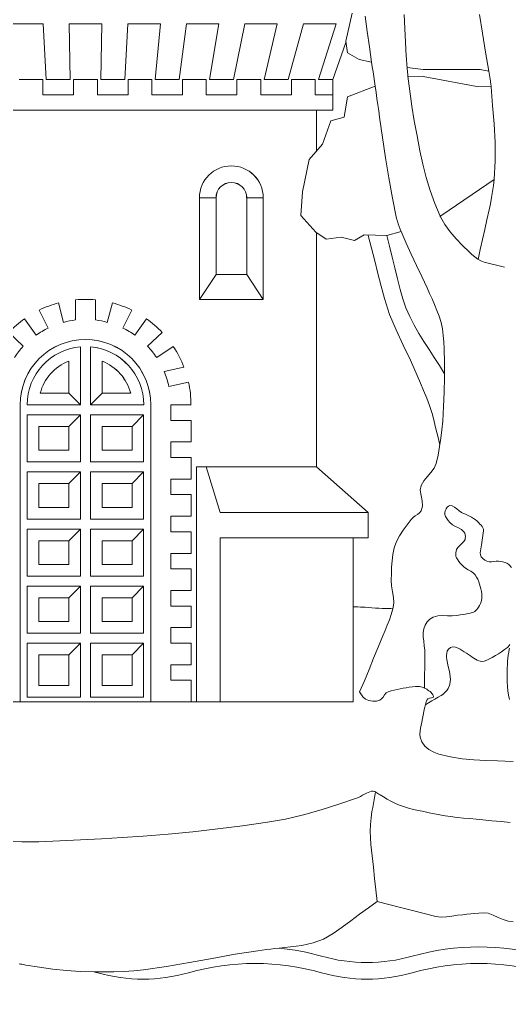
# Model space of a CAD drawing. Header units: metres. Extents: x 523256 to 524015, y 4669220 to 4669814.
# Drawn here: x 523842.15 to 523849.22, y 4669237.04 to 4669251.19 of the extents above; entities that cross this region are included whole.
import ezdxf

# ---------------------------------------------------------------- set-up
doc = ezdxf.new("R2010")
doc.units = ezdxf.units.M
doc.header["$MEASUREMENT"] = 0
doc.layers.add('992006 Lineas cajetin', color=7, linetype='Continuous', lineweight=0)

msp = doc.modelspace()

# ---------------------------------------------------------------- linework, layer by layer
at = {"layer": '992006 Lineas cajetin'}
for p, q in [((523846.85947, 4669250.86377), (523846.67147, 4669250.32777)), ((523846.67147, 4669249.88777), (523846.67147, 4669250.10777)), ((523839.53547, 4669249.88777), (523843.10347, 4669249.88777)), ((523846.67147, 4669249.88777), (523843.10347, 4669249.88777)), ((523846.43747, 4669249.29777), (523846.43747, 4669249.88777)), ((523844.98747, 4669248.62377), (523844.74747, 4669248.62377)), ((523844.74747, 4669248.62377), (523844.74747, 4669247.15977)), ((523844.98747, 4669248.62377), (523844.98747, 4669247.51977)), ((523845.43147, 4669247.51977), (523845.43147, 4669248.62377)), ((523845.66947, 4669247.15977), (523845.66947, 4669248.62377)), ((523846.43747, 4669244.74377), (523846.43747, 4669248.12377)), ((523844.98747, 4669247.51977), (523844.74747, 4669247.15977)), ((523845.43147, 4669247.51977), (523844.98747, 4669247.51977)), ((523845.43147, 4669247.51977), (523845.66947, 4669247.15977)), ((523845.66947, 4669247.15977), (523844.74747, 4669247.15977)), ((523843.17547, 4669245.63977), (523843.17547, 4669246.47577)), ((523843.34347, 4669245.80577), (523843.34347, 4669246.26777)), ((523843.34347, 4669245.80577), (523843.75547, 4669245.80577)), ((523842.16147, 4669241.35577), (523842.16147, 4669245.63977)), ((523843.17547, 4669245.63977), (523843.94347, 4669245.63977)), ((523844.04747, 4669241.35577), (523844.04747, 4669245.63977)), ((523843.17547, 4669244.81577), (523843.17547, 4669245.49577)), ((523843.17547, 4669245.49577), (523843.94347, 4669245.49577)), ((523843.94347, 4669244.81577), (523843.94347, 4669245.49577)), ((523843.34347, 4669244.98377), (523843.34347, 4669245.32777)), ((523843.34347, 4669245.32777), (523843.77947, 4669245.32777)), ((523843.77947, 4669244.98377), (523843.77947, 4669245.32777)), ((523844.62747, 4669245.10377), (523844.33747, 4669245.10377)), ((523843.34347, 4669244.98377), (523843.77947, 4669244.98377)), ((523843.17547, 4669244.81577), (523843.94347, 4669244.81577)), ((523842.26347, 4669243.99177), (523842.26347, 4669244.67177)), ((523843.03147, 4669244.67177), (523842.26347, 4669244.67177)), ((523843.03147, 4669243.99177), (523843.03147, 4669244.67177)), ((523843.17547, 4669243.99177), (523843.17547, 4669244.67177)), ((523843.17547, 4669244.67177), (523843.94347, 4669244.67177)), ((523843.94347, 4669243.99177), (523843.94347, 4669244.67177)), ((523846.43747, 4669244.74377), (523844.84747, 4669244.74377)), ((523846.43747, 4669244.74377), (523847.18347, 4669244.08577)), ((523844.62747, 4669244.56777), (523844.33747, 4669244.56777)), ((523844.62747, 4669244.56777), (523844.33747, 4669244.56777)), ((523842.43147, 4669244.15977), (523842.43147, 4669244.50577)), ((523842.86347, 4669244.50577), (523842.43147, 4669244.50577)), ((523842.86347, 4669244.15977), (523842.86347, 4669244.50577)), ((523843.34347, 4669244.15977), (523843.34347, 4669244.50577)), ((523843.34347, 4669244.50577), (523843.77947, 4669244.50577)), ((523843.77947, 4669244.15977), (523843.77947, 4669244.50577)), ((523844.62747, 4669244.34377), (523844.33747, 4669244.34377)), ((523842.86347, 4669244.15977), (523842.43147, 4669244.15977)), ((523843.34347, 4669244.15977), (523843.77947, 4669244.15977)), ((523843.03147, 4669243.99177), (523842.26347, 4669243.99177)), ((523843.17547, 4669243.99177), (523843.94347, 4669243.99177)), ((523844.62747, 4669244.03177), (523844.33747, 4669244.03177)), ((523844.62747, 4669244.03177), (523844.33747, 4669244.03177)), ((523842.26347, 4669243.16777), (523842.26347, 4669243.84777)), ((523843.03147, 4669243.84777), (523842.26347, 4669243.84777)), ((523843.03147, 4669243.16977), (523843.03147, 4669243.84777)), ((523843.17547, 4669243.16977), (523843.17547, 4669243.84777)), ((523843.17547, 4669243.84777), (523843.94347, 4669243.84777)), ((523843.94347, 4669243.16777), (523843.94347, 4669243.84777)), ((523842.86347, 4669243.67977), (523842.43147, 4669243.67977)), ((523842.43147, 4669243.33577), (523842.43147, 4669243.67977)), ((523842.86347, 4669243.33577), (523842.86347, 4669243.67977)), ((523843.34347, 4669243.33577), (523843.34347, 4669243.67977)), ((523843.34347, 4669243.67977), (523843.77947, 4669243.67977)), ((523843.77947, 4669243.33577), (523843.77947, 4669243.67977)), ((523844.62747, 4669243.80777), (523844.33747, 4669243.80777)), ((523844.62747, 4669243.80777), (523844.33747, 4669243.80777)), ((523846.96547, 4669241.35577), (523846.96547, 4669243.71977)), ((523844.62747, 4669243.49777), (523844.33747, 4669243.49777)), ((523844.62747, 4669243.49777), (523844.33747, 4669243.49777)), ((523842.86347, 4669243.33577), (523842.43147, 4669243.33577)), ((523843.34347, 4669243.33577), (523843.77947, 4669243.33577)), ((523844.62747, 4669243.27377), (523844.33747, 4669243.27377)), ((523844.62747, 4669243.27377), (523844.33747, 4669243.27377)), ((523844.62747, 4669243.27377), (523844.33747, 4669243.27377)), ((523843.03147, 4669243.16777), (523842.26347, 4669243.16777)), ((523843.17547, 4669243.16777), (523843.94347, 4669243.16777)), ((523842.26347, 4669242.34577), (523842.26347, 4669243.02577)), ((523843.03147, 4669243.02577), (523842.26347, 4669243.02577)), ((523843.03147, 4669242.34577), (523843.03147, 4669243.02577)), ((523843.17547, 4669242.34577), (523843.17547, 4669243.02577)), ((523843.17547, 4669243.02577), (523843.94347, 4669243.02577)), ((523843.94347, 4669242.34577), (523843.94347, 4669243.02577)), ((523842.43147, 4669242.51377), (523842.43147, 4669242.85777)), ((523842.86347, 4669242.85777), (523842.43147, 4669242.85777)), ((523842.86347, 4669242.51377), (523842.86347, 4669242.85777)), ((523843.34347, 4669242.51377), (523843.34347, 4669242.85777)), ((523843.34347, 4669242.85777), (523843.77947, 4669242.85777)), ((523843.77947, 4669242.51377), (523843.77947, 4669242.85777)), ((523844.62747, 4669242.96377), (523844.33747, 4669242.96377)), ((523844.62747, 4669242.96377), (523844.33747, 4669242.96377)), ((523844.62747, 4669242.73777), (523844.33747, 4669242.73777)), ((523844.62747, 4669242.73777), (523844.33747, 4669242.73777)), ((523844.62747, 4669242.73777), (523844.33747, 4669242.73777)), ((523844.62747, 4669242.73777), (523844.33747, 4669242.73777)), ((523842.86347, 4669242.51377), (523842.43147, 4669242.51377)), ((523843.34347, 4669242.51377), (523843.77947, 4669242.51377)), ((523844.62747, 4669242.42777), (523844.33747, 4669242.42777)), ((523844.62747, 4669242.42777), (523844.33747, 4669242.42777)), ((523843.03147, 4669242.34577), (523842.26347, 4669242.34577)), ((523843.17547, 4669242.34577), (523843.94347, 4669242.34577)), ((523843.17547, 4669241.42577), (523843.17547, 4669242.20377)), ((523843.17547, 4669242.20377), (523843.94347, 4669242.20377)), ((523843.94347, 4669241.42577), (523843.94347, 4669242.20377)), ((523844.62747, 4669242.20377), (523844.33747, 4669242.20377)), ((523844.62747, 4669242.20377), (523844.33747, 4669242.20377)), ((523844.62747, 4669242.20377), (523844.33747, 4669242.20377)), ((523844.62747, 4669242.20377), (523844.33747, 4669242.20377)), ((523844.62747, 4669242.20377), (523844.33747, 4669242.20377)), ((523843.34347, 4669241.59177), (523843.34347, 4669242.03577)), ((523843.34347, 4669242.03577), (523843.77947, 4669242.03577)), ((523843.77947, 4669241.59177), (523843.77947, 4669242.03577)), ((523844.62747, 4669241.89177), (523844.33747, 4669241.89177)), ((523844.62747, 4669241.89177), (523844.33747, 4669241.89177)), ((523843.77947, 4669241.59177), (523843.34347, 4669241.59177)), ((523843.94347, 4669241.42577), (523843.17547, 4669241.42577)), ((523842.16147, 4669241.35577), (523843.10347, 4669241.35577)), ((523844.04747, 4669241.35577), (523843.10347, 4669241.35577)), ((523844.70747, 4669241.35577), (523844.62747, 4669241.35577)), ((523846.96547, 4669241.35577), (523845.04747, 4669241.35577))]:
    msp.add_line(p, q, dxfattribs=at)
at = {"layer": '992006 Lineas cajetin', "extrusion": (0, 0, -1)}
for points in [[(-523847.13803, 4669251.24459), (-523847.16894, 4669251.02295), (-523847.19999, 4669250.80133), (-523847.23147, 4669250.57977), (-523847.05347, 4669250.61577), (-523846.88347, 4669250.71177), (-523846.85947, 4669250.88377), (-523846.97547, 4669251.39377)], [(-523848.78701, 4669251.26896), (-523848.83188, 4669250.99657), (-523848.87672, 4669250.72418), (-523848.92147, 4669250.45177), (-523848.79947, 4669250.47577), (-523847.97547, 4669250.47177), (-523847.74347, 4669250.50377), (-523847.74084, 4669250.53615), (-523847.73819, 4669250.56854), (-523847.73567, 4669250.60093), (-523847.73339, 4669250.63334), (-523847.73147, 4669250.66577), (-523847.72105, 4669250.86577), (-523847.71066, 4669251.06577), (-523847.70027, 4669251.26577)], [(-523847.23147, 4669250.57977), (-523847.24194, 4669250.51058), (-523847.25248, 4669250.4414), (-523847.26299, 4669250.37221), (-523847.27336, 4669250.30301), (-523847.28347, 4669250.23377)], [(-523847.65947, 4669248.13577), (-523847.72822, 4669247.97177), (-523847.80221, 4669247.81005), (-523847.87903, 4669247.64953), (-523847.95626, 4669247.48913), (-523848.03147, 4669247.32777), (-523848.06809, 4669247.2464), (-523848.10399, 4669247.16504), (-523848.13898, 4669247.08316), (-523848.17287, 4669247.00025), (-523848.20547, 4669246.91577), (-523848.23396, 4669246.82507), (-523848.25368, 4669246.73283), (-523848.26656, 4669246.63953), (-523848.27452, 4669246.54568), (-523848.27947, 4669246.45177), (-523848.28506, 4669246.24238), (-523848.28439, 4669246.03276), (-523848.27873, 4669245.82303), (-523848.26933, 4669245.61332), (-523848.25747, 4669245.40377), (-523848.24747, 4669245.28073), (-523848.23266, 4669245.15823), (-523848.21345, 4669245.03624), (-523848.19025, 4669244.91476), (-523848.16347, 4669244.79377), (-523848.13398, 4669244.72365), (-523848.08749, 4669244.66091), (-523848.03395, 4669244.60163), (-523847.9833, 4669244.54189), (-523847.94547, 4669244.47777), (-523847.9345, 4669244.40829), (-523847.94471, 4669244.33205), (-523847.9604, 4669244.25395), (-523847.96588, 4669244.17889), (-523847.94547, 4669244.11177), (-523847.92158, 4669244.08343), (-523847.89197, 4669244.05984), (-523847.8601, 4669244.038), (-523847.82945, 4669244.01497), (-523847.80347, 4669243.98777), (-523847.74545, 4669243.91093), (-523847.68815, 4669243.83305), (-523847.63547, 4669243.75239), (-523847.59128, 4669243.66721), (-523847.55947, 4669243.57577), (-523847.54001, 4669243.48311), (-523847.52773, 4669243.39038), (-523847.52078, 4669243.29758), (-523847.51731, 4669243.20471), (-523847.51547, 4669243.11177), (-523847.52064, 4669243.02848), (-523847.53368, 4669242.94502), (-523847.54654, 4669242.8616), (-523847.55116, 4669242.77844), (-523847.53947, 4669242.69577), (-523847.51526, 4669242.6153), (-523847.48792, 4669242.537), (-523847.45828, 4669242.46014), (-523847.42719, 4669242.38397), (-523847.39547, 4669242.30777), (-523847.32847, 4669242.14605), (-523847.26155, 4669241.98433), (-523847.19453, 4669241.82267), (-523847.12724, 4669241.66113), (-523847.05947, 4669241.49977)], [(-523849.22532, 4669242.18219), (-523849.21474, 4669242.16723), (-523849.20314, 4669242.15144), (-523849.19147, 4669242.13977), (-523849.1487, 4669242.10958), (-523849.10608, 4669242.07969), (-523849.06285, 4669242.0505), (-523849.01824, 4669242.02239), (-523848.97147, 4669241.99577), (-523848.93397, 4669241.97599), (-523848.89473, 4669241.95776), (-523848.85504, 4669241.94463), (-523848.81619, 4669241.94012), (-523848.77947, 4669241.94777), (-523848.75461, 4669241.95944), (-523848.73003, 4669241.97286), (-523848.70569, 4669241.98744), (-523848.68152, 4669242.00261), (-523848.65747, 4669242.01777), (-523848.62779, 4669242.03697), (-523848.59861, 4669242.05685), (-523848.56966, 4669242.07694), (-523848.5407, 4669242.09674), (-523848.51147, 4669242.11577), (-523848.47909, 4669242.13271), (-523848.442, 4669242.1449), (-523848.40391, 4669242.14861), (-523848.3685, 4669242.14014), (-523848.33947, 4669242.11577), (-523848.32307, 4669242.08639), (-523848.31507, 4669242.05675), (-523848.31308, 4669242.027), (-523848.31468, 4669241.99729), (-523848.31747, 4669241.96777), (-523848.32523, 4669241.91657), (-523848.3373, 4669241.86537), (-523848.3505, 4669241.81417), (-523848.36163, 4669241.76297), (-523848.36747, 4669241.71177), (-523848.36807, 4669241.67897), (-523848.36634, 4669241.64617), (-523848.36111, 4669241.61337), (-523848.35121, 4669241.58057), (-523848.33547, 4669241.54777), (-523848.31871, 4669241.52229), (-523848.30033, 4669241.50039), (-523848.28034, 4669241.48143), (-523848.25872, 4669241.46477), (-523848.23547, 4669241.44977), (-523848.19028, 4669241.42289), (-523848.14503, 4669241.39617), (-523848.09977, 4669241.36948), (-523848.05457, 4669241.34272), (-523848.00947, 4669241.31577), (-523848.01295, 4669241.32901), (-523848.01651, 4669241.34223), (-523848.02013, 4669241.35544), (-523848.0238, 4669241.36862), (-523848.02747, 4669241.38177), (-523848.0419, 4669241.39806), (-523848.06756, 4669241.40729), (-523848.09582, 4669241.41338), (-523848.11801, 4669241.42024), (-523848.12547, 4669241.43177), (-523848.1212, 4669241.44531), (-523848.1133, 4669241.46077), (-523848.10254, 4669241.47666), (-523848.08968, 4669241.49149), (-523848.07547, 4669241.50377), (-523848.05939, 4669241.51529), (-523848.04336, 4669241.52644), (-523848.02718, 4669241.53703), (-523848.01063, 4669241.54687), (-523847.99347, 4669241.55577), (-523847.99533, 4669241.65256), (-523847.99698, 4669241.74936), (-523847.9985, 4669241.84616), (-523847.99998, 4669241.94297), (-523848.00147, 4669242.03977), (-523847.99908, 4669242.10311), (-523847.99204, 4669242.16634), (-523847.98359, 4669242.2295), (-523847.97699, 4669242.29263), (-523847.97547, 4669242.35577), (-523847.98346, 4669242.40885), (-523848.00317, 4669242.46072), (-523848.03348, 4669242.50803), (-523848.07329, 4669242.54749), (-523848.12147, 4669242.57577), (-523848.18946, 4669242.59474), (-523848.25804, 4669242.60007), (-523848.32682, 4669242.59853), (-523848.39543, 4669242.59684), (-523848.46347, 4669242.60177), (-523848.5118, 4669242.60873), (-523848.56004, 4669242.61567), (-523848.60811, 4669242.62413), (-523848.65595, 4669242.63564), (-523848.70347, 4669242.65177), (-523848.72164, 4669242.66133), (-523848.73725, 4669242.67389), (-523848.75099, 4669242.68887), (-523848.7635, 4669242.70569), (-523848.77547, 4669242.72377), (-523848.79011, 4669242.74799), (-523848.80262, 4669242.77237), (-523848.81262, 4669242.79704), (-523848.8197, 4669242.82213), (-523848.82347, 4669242.84777), (-523848.82417, 4669242.88152), (-523848.82151, 4669242.91559), (-523848.8161, 4669242.9498), (-523848.80856, 4669242.98392), (-523848.79947, 4669243.01777), (-523848.78888, 4669243.05378), (-523848.77725, 4669243.08902), (-523848.76352, 4669243.12325), (-523848.74661, 4669243.15624), (-523848.72547, 4669243.18777), (-523848.69575, 4669243.21762), (-523848.66129, 4669243.24076), (-523848.6247, 4669243.26098), (-523848.58856, 4669243.28205), (-523848.55547, 4669243.30777), (-523848.53276, 4669243.33042), (-523848.51139, 4669243.35399), (-523848.49157, 4669243.37863), (-523848.47353, 4669243.4045), (-523848.45747, 4669243.43177), (-523848.4491, 4669243.45446), (-523848.44601, 4669243.47912), (-523848.44711, 4669243.50443), (-523848.4513, 4669243.52909), (-523848.45747, 4669243.55177), (-523848.47544, 4669243.58338), (-523848.50332, 4669243.61201), (-523848.53441, 4669243.63944), (-523848.56202, 4669243.66743), (-523848.57947, 4669243.69777), (-523848.58386, 4669243.71867), (-523848.58475, 4669243.74206), (-523848.58185, 4669243.76619), (-523848.57486, 4669243.78934), (-523848.56347, 4669243.80977), (-523848.52874, 4669243.84239), (-523848.48635, 4669243.86523), (-523848.44093, 4669243.88497), (-523848.3971, 4669243.90827), (-523848.35947, 4669243.94177), (-523848.337, 4669243.96988), (-523848.31569, 4669243.99912), (-523848.29841, 4669244.0289), (-523848.28805, 4669244.05865), (-523848.28747, 4669244.08777), (-523848.29416, 4669244.1116), (-523848.30562, 4669244.13728), (-523848.32094, 4669244.16104), (-523848.33919, 4669244.17912), (-523848.35947, 4669244.18777), (-523848.39304, 4669244.1829), (-523848.42666, 4669244.16402), (-523848.4605, 4669244.13758), (-523848.49472, 4669244.11001), (-523848.52947, 4669244.08777), (-523848.55849, 4669244.0738), (-523848.58781, 4669244.06024), (-523848.61721, 4669244.04667), (-523848.64651, 4669244.03266), (-523848.67547, 4669244.01777), (-523848.70198, 4669244.00207), (-523848.7268, 4669243.98451), (-523848.75037, 4669243.96501), (-523848.77312, 4669243.94346), (-523848.79547, 4669243.91977), (-523848.81099, 4669243.90212), (-523848.82532, 4669243.88378), (-523848.8369, 4669243.86466), (-523848.84414, 4669243.84468), (-523848.84547, 4669243.82377), (-523848.8416, 4669243.78939), (-523848.83701, 4669243.75498), (-523848.83196, 4669243.72056), (-523848.8267, 4669243.68615), (-523848.82147, 4669243.65177), (-523848.8167, 4669243.62212), (-523848.8115, 4669243.59251), (-523848.80629, 4669243.56292), (-523848.80148, 4669243.53334), (-523848.79747, 4669243.50377), (-523848.80053, 4669243.47401), (-523848.81484, 4669243.44638), (-523848.83744, 4669243.42162), (-523848.86531, 4669243.4005), (-523848.89547, 4669243.38377), (-523848.92873, 4669243.37485), (-523848.96252, 4669243.37558), (-523848.99648, 4669243.38078), (-523849.03025, 4669243.38524), (-523849.06347, 4669243.38377), (-523849.09373, 4669243.37884), (-523849.12406, 4669243.37385), (-523849.15385, 4669243.36652), (-523849.18252, 4669243.35458), (-523849.20947, 4669243.33577), (-523849.25162, 4669243.29178)], [(-523849.22263, 4669241.39019), (-523849.20781, 4669241.45275), (-523849.19729, 4669241.51587), (-523849.19147, 4669241.57977), (-523849.18879, 4669241.64335), (-523849.18735, 4669241.707), (-523849.18725, 4669241.77064), (-523849.18859, 4669241.83425), (-523849.19147, 4669241.89777), (-523849.19469, 4669241.94147), (-523849.19903, 4669241.98509), (-523849.20417, 4669242.02865), (-523849.20976, 4669242.0722), (-523849.21547, 4669242.11577), (-523849.21993, 4669242.13181)], [(-523849.23039, 4669239.6169), (-523849.09897, 4669239.63073), (-523848.96699, 4669239.64137), (-523848.83547, 4669239.65377), (-523848.74269, 4669239.66359), (-523848.64982, 4669239.67247), (-523848.55694, 4669239.68124), (-523848.46414, 4669239.69073), (-523848.37147, 4669239.70177), (-523848.29339, 4669239.71323), (-523848.21568, 4669239.72675), (-523848.13821, 4669239.74174), (-523848.06085, 4669239.75761), (-523847.98347, 4669239.77377), (-523847.91001, 4669239.78928), (-523847.83691, 4669239.80585), (-523847.76434, 4669239.82447), (-523847.69247, 4669239.84612), (-523847.62147, 4669239.87177), (-523847.56542, 4669239.89651), (-523847.51123, 4669239.92451), (-523847.45826, 4669239.95455), (-523847.40589, 4669239.98538), (-523847.35347, 4669240.01577), (-523847.33851, 4669240.0252), (-523847.32393, 4669240.03563), (-523847.30943, 4669240.04614), (-523847.29471, 4669240.05582), (-523847.27947, 4669240.06377), (-523847.25675, 4669240.06885), (-523847.23248, 4669240.06677), (-523847.20758, 4669240.05976), (-523847.18294, 4669240.05002), (-523847.15947, 4669240.03977), (-523847.12993, 4669240.02544), (-523847.10124, 4669240.00951), (-523847.07271, 4669239.99334), (-523847.04368, 4669239.9783), (-523847.01347, 4669239.96577), (-523846.76084, 4669239.87964), (-523846.50668, 4669239.79916), (-523846.25044, 4669239.72714), (-523845.99156, 4669239.66641), (-523845.72947, 4669239.61977), (-523845.37133, 4669239.56933), (-523845.0131, 4669239.52342), (-523844.65455, 4669239.48272), (-523844.29542, 4669239.44794), (-523843.93547, 4669239.41977), (-523843.63475, 4669239.39992), (-523843.33402, 4669239.3817), (-523843.03325, 4669239.3654), (-523842.73242, 4669239.35133), (-523842.43147, 4669239.33977), (-523842.18434, 4669239.33682), (-523841.93705, 4669239.34096)]]:
    msp.add_lwpolyline(points, dxfattribs=at)
at = {"layer": '992006 Lineas cajetin'}
for points in [[(523842.14547, 4669250.32777), (523842.49147, 4669250.32777), (523842.49147, 4669250.10777), (523842.93147, 4669250.10777), (523842.93147, 4669250.32777), (523843.10347, 4669250.32777), (523843.27947, 4669250.32777), (523843.27947, 4669250.10777), (523843.71947, 4669250.10777), (523843.71947, 4669250.32777), (523844.06347, 4669250.32777), (523844.06347, 4669250.10777), (523844.50347, 4669250.10777), (523844.50347, 4669250.32777), (523844.84747, 4669250.32777), (523844.84747, 4669250.10777), (523845.28747, 4669250.10777), (523845.28747, 4669250.32777), (523845.63547, 4669250.32777), (523845.63547, 4669250.10777), (523846.07547, 4669250.10777), (523846.07547, 4669250.32777), (523846.41947, 4669250.32777), (523846.41947, 4669250.10777), (523846.67147, 4669250.10777), (523846.67147, 4669250.32777), (523846.46747, 4669250.32777), (523846.71947, 4669251.13377), (523846.24747, 4669251.13377), (523846.02747, 4669250.32777), (523845.68347, 4669250.32777), (523845.87147, 4669251.13377), (523845.40347, 4669251.13377), (523845.23947, 4669250.32777), (523844.89547, 4669250.32777), (523845.02747, 4669251.13377), (523844.55947, 4669251.13377), (523844.45547, 4669250.32777), (523844.11147, 4669250.32777), (523844.18547, 4669251.13377), (523843.71547, 4669251.13377), (523843.67147, 4669250.32777), (523843.32747, 4669250.32777), (523843.33947, 4669251.13377), (523843.10347, 4669251.13377), (523842.86747, 4669251.13377), (523842.88347, 4669250.32777), (523842.53947, 4669250.32777), (523842.49547, 4669251.13377), (523842.02347, 4669251.13377)], [(523847.74347, 4669250.50377), (523847.74583, 4669250.47896), (523847.74817, 4669250.45416), (523847.75053, 4669250.42935), (523847.75295, 4669250.40456), (523847.75547, 4669250.37977)], [(523848.95747, 4669250.22377), (523848.95508, 4669250.23977), (523848.95269, 4669250.25577), (523848.9503, 4669250.27177), (523848.9479, 4669250.28777), (523848.94547, 4669250.30377), (523848.94086, 4669250.3334), (523848.93609, 4669250.363), (523848.93124, 4669250.39259), (523848.92635, 4669250.42218), (523848.92147, 4669250.45177)], [(523848.76747, 4669247.73577), (523848.79947, 4669247.87897), (523848.83147, 4669248.02217), (523848.86347, 4669248.16537), (523848.89547, 4669248.30857), (523848.92747, 4669248.45177), (523848.94579, 4669248.53865), (523848.96206, 4669248.62596), (523848.97638, 4669248.71363), (523848.98882, 4669248.80159), (523848.99947, 4669248.88977)], [(523848.21947, 4669248.35977), (523848.22024, 4669248.35815), (523848.22102, 4669248.35654), (523848.22182, 4669248.35495), (523848.22264, 4669248.35336), (523848.22347, 4669248.35177), (523848.29046, 4669248.2395), (523848.36672, 4669248.13411), (523848.45089, 4669248.03406), (523848.54159, 4669247.9378), (523848.63747, 4669247.84377), (523848.67745, 4669247.80667), (523848.71882, 4669247.7718), (523848.7622, 4669247.74089), (523848.80821, 4669247.71564), (523848.85747, 4669247.69777), (523848.91541, 4669247.68249), (523848.97336, 4669247.66749), (523849.03135, 4669247.65273), (523849.08939, 4669247.63817), (523849.14747, 4669247.62377)], [(523847.18347, 4669248.07977), (523847.23025, 4669247.89777), (523847.27666, 4669247.71568), (523847.32308, 4669247.5336), (523847.3699, 4669247.3516), (523847.41747, 4669247.16977), (523847.49175, 4669246.94071), (523847.58514, 4669246.71832), (523847.6888, 4669246.49945), (523847.79386, 4669246.28098), (523847.89147, 4669246.05977), (523847.9367, 4669245.95199), (523847.98283, 4669245.8445), (523848.02756, 4669245.73649), (523848.06854, 4669245.62717), (523848.10347, 4669245.51577), (523848.12797, 4669245.42412), (523848.1512, 4669245.33222), (523848.17358, 4669245.24014), (523848.19553, 4669245.14796), (523848.21747, 4669245.05577)], [(523847.44947, 4669248.08177), (523847.48863, 4669247.92587), (523847.52725, 4669247.76984), (523847.56569, 4669247.61377), (523847.60431, 4669247.45772), (523847.64347, 4669247.30177), (523847.6814, 4669247.16931), (523847.72746, 4669247.03906), (523847.78156, 4669246.91183), (523847.8436, 4669246.78846), (523847.91347, 4669246.66977), (523847.98775, 4669246.55322), (523848.06221, 4669246.43686), (523848.13675, 4669246.32057), (523848.21121, 4669246.20424), (523848.28547, 4669246.08777)], [(523846.96547, 4669242.72777), (523847.00027, 4669242.72617), (523847.03507, 4669242.72457), (523847.06987, 4669242.72297), (523847.10467, 4669242.72137), (523847.13947, 4669242.71977), (523847.1883, 4669242.7169), (523847.23707, 4669242.71322), (523847.28584, 4669242.70938), (523847.33463, 4669242.70601), (523847.38347, 4669242.70377), (523847.41467, 4669242.70289), (523847.44587, 4669242.7021), (523847.47707, 4669242.70135), (523847.50828, 4669242.70059), (523847.53947, 4669242.69977)], [(523847.05947, 4669241.49977), (523847.06889, 4669241.48556), (523847.07788, 4669241.4711), (523847.08676, 4669241.45656), (523847.09585, 4669241.44206), (523847.10547, 4669241.42777), (523847.14301, 4669241.39385), (523847.19296, 4669241.3735), (523847.24853, 4669241.36531), (523847.30296, 4669241.36786), (523847.34947, 4669241.37977), (523847.37477, 4669241.39808), (523847.3967, 4669241.42617), (523847.41817, 4669241.4573), (523847.44212, 4669241.48475), (523847.47147, 4669241.50177), (523847.51406, 4669241.51367), (523847.55696, 4669241.52473), (523847.60016, 4669241.53483), (523847.64366, 4669241.54388), (523847.68747, 4669241.55177), (523847.73147, 4669241.55925), (523847.77554, 4669241.56653), (523847.81961, 4669241.57267), (523847.86361, 4669241.57673), (523847.90747, 4669241.57777), (523847.92506, 4669241.5765), (523847.94262, 4669241.57345), (523847.96, 4669241.56884), (523847.97701, 4669241.56288), (523847.99347, 4669241.55577)], [(523848.00947, 4669241.31577), (523847.99736, 4669241.26607), (523847.98633, 4669241.21612), (523847.97595, 4669241.16601), (523847.96581, 4669241.11586), (523847.95547, 4669241.06577), (523847.94615, 4669241.02216), (523847.93751, 4669240.97808), (523847.93113, 4669240.93381), (523847.92859, 4669240.88962), (523847.93147, 4669240.84577), (523847.95427, 4669240.77854), (523847.9986, 4669240.71973), (523848.05834, 4669240.67034), (523848.12734, 4669240.63135), (523848.19947, 4669240.60377), (523848.36923, 4669240.56191), (523848.53905, 4669240.53563), (523848.709, 4669240.52068), (523848.87912, 4669240.51281), (523849.04947, 4669240.50777), (523849.16108, 4669240.50214), (523849.27298, 4669240.49595)], [(523847.28747, 4669240.05977), (523847.27747, 4669240.00297), (523847.26747, 4669239.94617), (523847.25747, 4669239.88937), (523847.24747, 4669239.83257), (523847.23747, 4669239.77577), (523847.22367, 4669239.68177), (523847.21514, 4669239.58692), (523847.21193, 4669239.49167), (523847.21403, 4669239.39647), (523847.22147, 4669239.30177), (523847.2393, 4669239.13736), (523847.25739, 4669238.97298), (523847.27556, 4669238.80859), (523847.29364, 4669238.64419), (523847.31147, 4669238.47977)], [(523843.22747, 4669237.46377), (523843.37075, 4669237.46325), (523843.51402, 4669237.46522), (523843.65724, 4669237.47044), (523843.8004, 4669237.4797), (523843.94347, 4669237.49377), (523844.27528, 4669237.54019), (523844.60469, 4669237.59717), (523844.933, 4669237.65834), (523845.2615, 4669237.71733), (523845.59147, 4669237.76777), (523845.6526, 4669237.77594), (523845.71373, 4669237.78404), (523845.77491, 4669237.79186), (523845.83615, 4669237.79917), (523845.89747, 4669237.80577)]]:
    msp.add_lwpolyline(points, dxfattribs=at)
at = {"layer": '992006 Lineas cajetin', "extrusion": (0, 0, -1)}
for points in [[(-523847.75547, 4669250.37977), (-523847.97547, 4669250.37377), (-523848.75147, 4669250.22977), (-523848.95747, 4669250.22377), (-523848.97685, 4669249.95669), (-523848.99786, 4669249.6893), (-523849.01338, 4669249.42205), (-523849.01629, 4669249.15539), (-523848.99947, 4669248.88977), (-523848.24747, 4669248.37577), (-523848.21947, 4669248.35977), (-523848.14338, 4669248.54226), (-523848.0775, 4669248.72828), (-523848.02066, 4669248.91727), (-523847.97171, 4669249.10862), (-523847.92947, 4669249.30177), (-523847.88725, 4669249.51657), (-523847.84804, 4669249.73158), (-523847.81254, 4669249.947), (-523847.78145, 4669250.163)], [(-523843.03147, 4669244.81577), (-523842.26347, 4669244.81577), (-523842.26347, 4669245.49577), (-523843.03147, 4669245.49577), (-523842.86347, 4669245.32777), (-523842.43147, 4669245.32777), (-523842.43147, 4669244.98377), (-523842.86347, 4669244.98377), (-523842.86347, 4669245.32777), (-523843.03147, 4669245.49577)], [(-523843.94347, 4669244.81577), (-523843.17547, 4669244.81577), (-523843.17547, 4669245.49577), (-523843.94347, 4669245.49577), (-523843.77947, 4669245.32777), (-523843.34347, 4669245.32777), (-523843.34347, 4669244.98377), (-523843.77947, 4669244.98377), (-523843.77947, 4669245.32777), (-523843.94347, 4669245.49577)], [(-523843.03147, 4669243.99177), (-523842.26347, 4669243.99177), (-523842.26347, 4669244.67177), (-523843.03147, 4669244.67177), (-523842.86347, 4669244.50577), (-523842.43147, 4669244.50577), (-523842.43147, 4669244.15977), (-523842.86347, 4669244.15977), (-523842.86347, 4669244.50577), (-523843.03147, 4669244.67177)], [(-523843.94347, 4669243.99177), (-523843.17547, 4669243.99177), (-523843.17547, 4669244.67177), (-523843.94347, 4669244.67177), (-523843.77947, 4669244.50577), (-523843.34347, 4669244.50577), (-523843.34347, 4669244.15977), (-523843.77947, 4669244.15977), (-523843.77947, 4669244.50577), (-523843.94347, 4669244.67177)], [(-523843.03147, 4669243.16777), (-523842.26347, 4669243.16777), (-523842.26347, 4669243.84777), (-523843.03147, 4669243.84777), (-523842.86347, 4669243.67977), (-523842.43147, 4669243.67977), (-523842.43147, 4669243.33577), (-523842.86347, 4669243.33577), (-523842.86347, 4669243.67977), (-523843.03147, 4669243.84777)], [(-523843.94347, 4669243.16777), (-523843.17547, 4669243.16777), (-523843.17547, 4669243.84777), (-523843.94347, 4669243.84777), (-523843.77947, 4669243.67977), (-523843.34347, 4669243.67977), (-523843.34347, 4669243.33577), (-523843.77947, 4669243.33577), (-523843.77947, 4669243.67977), (-523843.94347, 4669243.84777)], [(-523843.03147, 4669242.34577), (-523842.26347, 4669242.34577), (-523842.26347, 4669243.02577), (-523843.03147, 4669243.02577), (-523842.86347, 4669242.85777), (-523842.43147, 4669242.85777), (-523842.43147, 4669242.51377), (-523842.86347, 4669242.51377), (-523842.86347, 4669242.85777), (-523843.03147, 4669243.02577)], [(-523843.94347, 4669242.34577), (-523843.17547, 4669242.34577), (-523843.17547, 4669243.02577), (-523843.94347, 4669243.02577), (-523843.77947, 4669242.85777), (-523843.34347, 4669242.85777), (-523843.34347, 4669242.51377), (-523843.77947, 4669242.51377), (-523843.77947, 4669242.85777), (-523843.94347, 4669243.02577)], [(-523843.03147, 4669241.42577), (-523842.26347, 4669241.42577), (-523842.26347, 4669242.20377), (-523843.03147, 4669242.20377), (-523842.86347, 4669242.03577), (-523842.43147, 4669242.03577), (-523842.43147, 4669241.59177), (-523842.86347, 4669241.59177), (-523842.86347, 4669242.03577), (-523843.03147, 4669242.20377)], [(-523843.94347, 4669241.42577), (-523843.17547, 4669241.42577), (-523843.17547, 4669242.20377), (-523843.94347, 4669242.20377), (-523843.77947, 4669242.03577), (-523843.34347, 4669242.03577), (-523843.34347, 4669241.59177), (-523843.77947, 4669241.59177), (-523843.77947, 4669242.03577), (-523843.94347, 4669242.20377)]]:
    msp.add_lwpolyline(points, close=True, dxfattribs=at)
at = {"layer": '992006 Lineas cajetin'}
for points in [[(523847.65947, 4669248.13577), (523847.64464, 4669248.17361), (523847.63001, 4669248.21155), (523847.61621, 4669248.24976), (523847.60382, 4669248.28844), (523847.59347, 4669248.32777), (523847.53202, 4669248.61807), (523847.47915, 4669248.90952), (523847.43242, 4669249.20183), (523847.38934, 4669249.49468), (523847.34747, 4669249.78777), (523847.33468, 4669249.87697), (523847.32189, 4669249.96617), (523847.3091, 4669250.05537), (523847.2963, 4669250.14457), (523847.28347, 4669250.23377), (523846.88347, 4669250.07777), (523846.83547, 4669249.78777), (523846.64347, 4669249.73577), (523846.52347, 4669249.39577), (523846.32947, 4669249.17577), (523846.23547, 4669248.71177), (523846.21147, 4669248.36977), (523846.42947, 4669248.12777), (523846.57547, 4669248.02977), (523846.79347, 4669248.05577), (523846.98747, 4669248.00777), (523847.12347, 4669248.09177), (523847.44947, 4669248.08177)], [(523847.18347, 4669244.08577), (523845.04747, 4669244.08577), (523844.84747, 4669244.74377), (523844.70747, 4669244.74377), (523844.70747, 4669241.35577), (523845.04747, 4669241.35577), (523845.04747, 4669243.71977), (523847.18347, 4669243.71977)]]:
    msp.add_lwpolyline(points, close=True, dxfattribs=at)
at = {"layer": '992006 Lineas cajetin', "extrusion": (0, 0, -1), "flags": 128}
for points in [[(-523844.74747, 4669247.15977), (-523844.74747, 4669248.62377, 1), (-523845.66947, 4669248.62377), (-523845.42947, 4669248.62377, -1), (-523844.98747, 4669248.62377), (-523844.98747, 4669247.51977), (-523844.74747, 4669247.15977)], [(-523842.26347, 4669245.63977, 0.38941202), (-523843.03147, 4669246.47577), (-523843.03147, 4669245.63977), (-523842.86347, 4669245.80577), (-523842.86347, 4669246.26777, -0.24383708), (-523842.45147, 4669245.80577), (-523842.86347, 4669245.80577), (-523843.03147, 4669245.63977), (-523842.26347, 4669245.63977)]]:
    msp.add_lwpolyline(points, format="xyb", close=True, dxfattribs=at)
at = {"layer": '992006 Lineas cajetin', "flags": 128}
for points in [[(523841.58347, 4669241.35577), (523842.16147, 4669241.35577), (523842.16147, 4669245.63977, -0.41421356), (523843.10448, 4669246.58159, -0.41421356), (523844.04747, 4669245.63977), (523844.04747, 4669241.35577), (523844.62747, 4669241.35577), (523844.62747, 4669241.66777), (523844.33747, 4669241.66777), (523844.33747, 4669241.89177), (523844.62747, 4669241.89177), (523844.62747, 4669242.20377), (523844.33747, 4669242.20377), (523844.33747, 4669242.42777), (523844.62747, 4669242.42777), (523844.62747, 4669242.73777), (523844.33747, 4669242.73777), (523844.33747, 4669242.96377), (523844.62747, 4669242.96377), (523844.62747, 4669243.27377), (523844.33747, 4669243.27377), (523844.33747, 4669243.49777), (523844.62747, 4669243.49777), (523844.62747, 4669243.80777), (523844.33747, 4669243.80777), (523844.33747, 4669244.03177), (523844.62747, 4669244.03177), (523844.62747, 4669244.34377), (523844.33747, 4669244.34377), (523844.33747, 4669244.56777), (523844.62747, 4669244.56777), (523844.62747, 4669244.87977), (523844.33747, 4669244.87977), (523844.33747, 4669245.10377), (523844.62747, 4669245.10377), (523844.62747, 4669245.41377), (523844.33747, 4669245.41377), (523844.33747, 4669245.63977), (523844.62747, 4669245.63977), (523844.62546, 4669245.63825, 0.05449085), (523844.59147, 4669245.96777), (523844.30747, 4669245.90377, 0.04582789), (523844.23947, 4669246.11977), (523844.52547, 4669246.18377, 0.05527224), (523844.37147, 4669246.47977), (523844.13147, 4669246.31977, 0.04228571), (523843.99947, 4669246.48377), (523844.21147, 4669246.68177, 0.04982905), (523843.98347, 4669246.87977), (523843.81747, 4669246.64377, 0.04057276), (523843.64347, 4669246.74577), (523843.77147, 4669247.00577, 0.04869805), (523843.49547, 4669247.10777), (523843.41947, 4669246.82777, 0.03561277), (523843.24747, 4669246.86377), (523843.24747, 4669247.15377, 0.02362442), (523843.10448, 4669247.15923, 0.02362442), (523842.96147, 4669247.15377), (523842.96147, 4669246.86377, 0.03561277), (523842.78947, 4669246.82777), (523842.71547, 4669247.10777, 0.04869805), (523842.43747, 4669247.00577), (523842.56547, 4669246.74577, 0.04057276), (523842.39347, 4669246.64377), (523842.22547, 4669246.87977, 0.04982905), (523841.99947, 4669246.68177), (523842.20747, 4669246.48377, 0.04228571), (523842.07947, 4669246.31977)], [(523853.34153, 4669236.29894, 0.03538105), (523854.4183, 4669237.48792, 0.01059004), (523854.27491, 4669237.45033, -0.13963027), (523852.96476, 4669237.45033, 0.13964415), (523851.04689, 4669237.45033, -0.13963027), (523849.73674, 4669237.45033, 0.13964415), (523847.81886, 4669237.45033, -0.13963027), (523846.50871, 4669237.45033, 0.13964415), (523844.59084, 4669237.45033, -0.13963027), (523843.28068, 4669237.45033), (523843.22747, 4669237.46377), (523843.02971, 4669237.47035), (523842.83214, 4669237.48343), (523842.63504, 4669237.503), (523842.43872, 4669237.52911), (523842.24347, 4669237.56177), (523842.22426, 4669237.56534), (523842.20506, 4669237.56895), (523842.18587, 4669237.57257), (523842.16668, 4669237.57619), (523842.14747, 4669237.57977, 0.05693688)]]:
    msp.add_lwpolyline(points, format="xyb", dxfattribs=at)
msp.add_lwpolyline([(523843.94547, 4669245.63825, 0.38941202), (523843.17547, 4669246.47577), (523843.17547, 4669245.63977), (523843.34347, 4669245.80577), (523843.34347, 4669246.26777, -0.24383708), (523843.75547, 4669245.80577), (523843.34347, 4669245.80577), (523843.17547, 4669245.63977), (523843.94347, 4669245.63977), (523843.94547, 4669245.63825)], format="xyb", close=True, dxfattribs=at)
at = {"layer": '992006 Lineas cajetin', "extrusion": (0, 0, -1), "flags": 128}
msp.add_lwpolyline([(-523849.73674, 4669237.68948, -0.13964415), (-523847.81886, 4669237.68948, 0.13963027), (-523846.50871, 4669237.68948, -0.04448866), (-523845.89747, 4669237.80577), (-523846.061, 4669237.82186), (-523846.22563, 4669237.84468), (-523846.3867, 4669237.88046), (-523846.53953, 4669237.93541), (-523846.67947, 4669238.01577), (-523846.80679, 4669238.10807), (-523846.93338, 4669238.2007), (-523847.05953, 4669238.29357), (-523847.18547, 4669238.38662), (-523847.31147, 4669238.47977), (-523847.48092, 4669238.436), (-523847.6503, 4669238.392), (-523847.81976, 4669238.34828), (-523847.98943, 4669238.30536), (-523848.15947, 4669238.26377), (-523848.23583, 4669238.25373), (-523848.3133, 4669238.25633), (-523848.39139, 4669238.26636), (-523848.46961, 4669238.27858), (-523848.54747, 4669238.28777), (-523848.60596, 4669238.29311), (-523848.66441, 4669238.29954), (-523848.72282, 4669238.3061), (-523848.78118, 4669238.31183), (-523848.83947, 4669238.31577), (-523848.91393, 4669238.30746), (-523848.98604, 4669238.28178), (-523849.05734, 4669238.24825), (-523849.12931, 4669238.2164), (-523849.20347, 4669238.19577), (-523849.27596, 4669238.18414)], format="xyb", dxfattribs=at)
at = {"layer": '992006 Lineas cajetin'}
for centre, radius, start, end in [((523845.20899, 4669248.62377), 0.4606, 0, 180), ((523845.20899, 4669248.62377), 0.22145, 0, 180), ((523843.10448, 4669245.63825), 0.94334, 90, 180), ((523843.10448, 4669245.63825), 0.94334, 0, 90), ((523843.10448, 4669245.63825), 0.84099, 0, 85.106147), ((523843.10448, 4669245.63825), 0.67358, 14.390414, 69.204119), ((523842.32151, 4669234.08428), 3.49992, 74.099217, 74.987597)]:
    msp.add_arc(centre, radius, start, end, dxfattribs=at)

doc.saveas('drawing.dxf')
